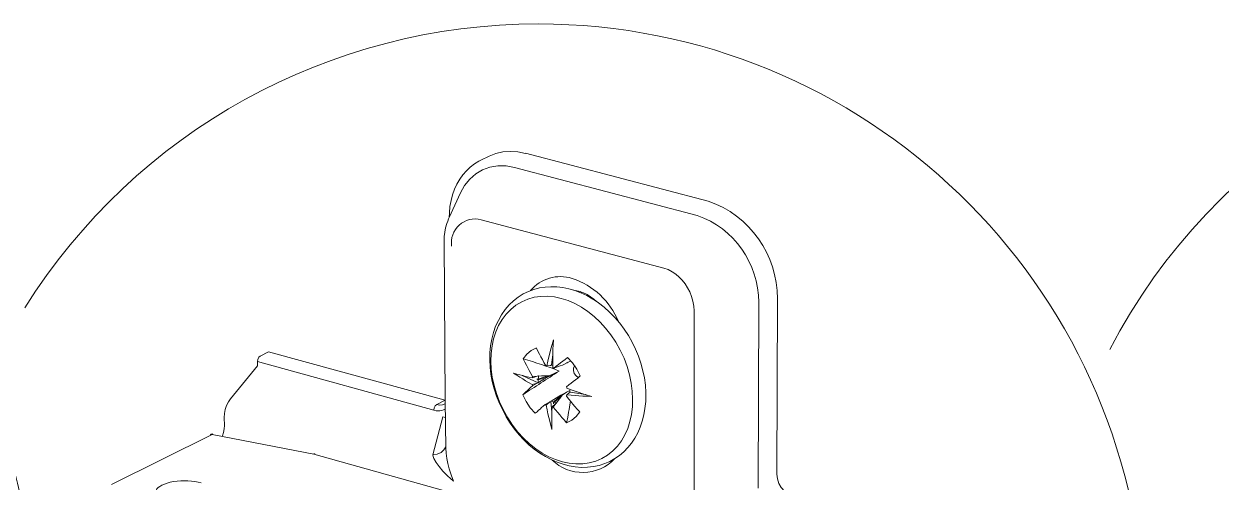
# Model space of a CAD drawing. Header units: metres. Extents: x -6.4 to 35.9, y -8.9 to 6.5.
# Drawn here: x 23.661 to 24.309, y -6.457 to -6.209 of the extents above; entities that cross this region are included whole.
import ezdxf

# ---------------------------------------------------------------- set-up
doc = ezdxf.new("R2010")
doc.units = ezdxf.units.M
doc.header["$MEASUREMENT"] = 0
doc.layers.add('PDF17_Geometry_Num_Penna__7_Num_Penna__7_Num_Penna__7_Num_Penna__7', color=7, linetype='Continuous', lineweight=18)

msp = doc.modelspace()

# ---------------------------------------------------------------- linework, layer by layer
at = {"layer": 'PDF17_Geometry_Num_Penna__7_Num_Penna__7_Num_Penna__7_Num_Penna__7', "color": 7, "linetype": 'Continuous', "lineweight": 18, "flags": 128}
for points in [[(23.04862, -6.69077, 0.278345), (23.3391, -6.86594, 0.414209), (23.66743, -6.53761, 0.414216), (23.3391, -6.20929, 0.41421), (23.01078, -6.53761, 0.0167), (23.01153, -6.55987)], [(24.26755, -6.52584, 0.403745), (23.93943, -6.2093, 0.258028), (23.6615, -6.36275)], [(24.29764, -6.75937, 0.210936), (24.53976, -6.86594, 0.414209), (24.86808, -6.53761, 0.414216), (24.53976, -6.2093, 0.279161), (24.24881, -6.38534)], [(24.07693, -6.46443), (24.07475, -6.46354), (24.07274, -6.46202), (24.07102, -6.46005), (24.06972, -6.45776), (24.06889, -6.45525), (24.06865, -6.45275), (24.06889, -6.35791, 0.319714), (24.03146, -6.30506), (23.93256, -6.27926)], [(24.05852, -6.46034), (24.05876, -6.35984, 0.319317), (24.02547, -6.31285), (23.92653, -6.28694)], [(23.89254, -6.32954, -0.5386), (23.90845, -6.31519), (24.00743, -6.34139), (24.00968, -6.34216), (24.0119, -6.34332), (24.01387, -6.34462), (24.01575, -6.34623), (24.01743, -6.34795), (24.01895, -6.34992), (24.0203, -6.35205), (24.02145, -6.35427), (24.02248, -6.35676), (24.02317, -6.35926), (24.02362, -6.36193), (24.02379, -6.36452), (24.02375, -6.49294)], [(23.98286, -6.3703, 0.220268), (23.95777, -6.34692, 0.305181), (23.93527, -6.35352)], [(23.93785, -6.41987), (23.93514, -6.41692), (23.93284, -6.41352), (23.93103, -6.40982, 0.003829), (23.95072, -6.39703), (23.94797, -6.39842), (23.94838, -6.39826)], [(23.88938, -6.46198), (23.81787, -6.44201), (23.76285, -6.43127), (23.76309, -6.43115), (23.76334, -6.4311, 0.155843), (23.76174, -6.43135), (23.76226, -6.43119), (23.76285, -6.43127), (23.70847, -6.45837)]]:
    msp.add_lwpolyline(points, format="xyb", dxfattribs=at)
for points in [[(23.91287, -6.28083), (23.91648, -6.27939), (23.9203, -6.27853), (23.92428, -6.2782), (23.92842, -6.27845), (23.93256, -6.27927)], [(23.90833, -6.28304), (23.90725, -6.28357), (23.90488, -6.28501), (23.90262, -6.28673), (23.90053, -6.2887), (23.89865, -6.29087), (23.89693, -6.29329), (23.89541, -6.29591), (23.89414, -6.2987), (23.89307, -6.30166), (23.89225, -6.30482), (23.89163, -6.3081), (23.89131, -6.31149), (23.89123, -6.31404), (23.89738, -6.30064)], [(23.89738, -6.30063), (23.89959, -6.29665), (23.90233, -6.29321), (23.90558, -6.29038), (23.90927, -6.2882), (23.91324, -6.28677), (23.91751, -6.28607), (23.92198, -6.28611), (23.92653, -6.28694)], [(23.90833, -6.28304), (23.91287, -6.28083)], [(23.89093, -6.31466), (23.8904, -6.31592), (23.88991, -6.31724), (23.88926, -6.3195), (23.88881, -6.32183), (23.88856, -6.32422), (23.88847, -6.32663), (23.88913, -6.41289)], [(23.89093, -6.31466), (23.89123, -6.31404)], [(23.92018, -6.41827), (23.91837, -6.4145), (23.91685, -6.41064), (23.91554, -6.40671), (23.91455, -6.40273), (23.91382, -6.39879), (23.91337, -6.39486), (23.91316, -6.39096), (23.91324, -6.38715), (23.91361, -6.38337), (23.91427, -6.37973), (23.91518, -6.37616), (23.91635, -6.37276), (23.91784, -6.3696), (23.91952, -6.36656), (23.92152, -6.36378), (23.9237, -6.36123), (23.92603, -6.35902), (23.92858, -6.35706), (23.93133, -6.35533), (23.9342, -6.35393), (23.93707, -6.35287), (23.94006, -6.35208), (23.94318, -6.3516), (23.94629, -6.35139), (23.94949, -6.35148), (23.95273, -6.35185), (23.95597, -6.3525), (23.95917, -6.35344), (23.96249, -6.35472), (23.96577, -6.35623), (23.96896, -6.35808), (23.96909, -6.35816)], [(23.96286, -6.35431), (23.96216, -6.35406), (23.9604, -6.35357), (23.95872, -6.35332)], [(23.96265, -6.35479), (23.96278, -6.35455), (23.96286, -6.35431)], [(23.97098, -6.35939), (23.96958, -6.3582), (23.96773, -6.3568), (23.96585, -6.35566), (23.96397, -6.35476), (23.96286, -6.35431)], [(23.96909, -6.35816), (23.97203, -6.36013), (23.97512, -6.36254), (23.97807, -6.36517), (23.9809, -6.36804), (23.98352, -6.37111), (23.98598, -6.3744), (23.98824, -6.37785), (23.99028, -6.38145), (23.99209, -6.38514), (23.99369, -6.38895), (23.99501, -6.39285), (23.99607, -6.39682), (23.99689, -6.40076), (23.99742, -6.40469), (23.99767, -6.40868), (23.99763, -6.41257), (23.99759, -6.41351)], [(23.94724, -6.3951), (23.94724, -6.39243), (23.94724, -6.39002), (23.94728, -6.38773), (23.94736, -6.38543), (23.94747, -6.38288), (23.94765, -6.38013), (23.94691, -6.38272), (23.94629, -6.3851), (23.94572, -6.38727), (23.94522, -6.3894), (23.94469, -6.39166), (23.94416, -6.3942)], [(23.78892, -6.38891), (23.78818, -6.38957), (23.78761, -6.39071), (23.78744, -6.39195)], [(23.79348, -6.38665), (23.78892, -6.38891)], [(23.79348, -6.38665), (23.88897, -6.41285), (23.88446, -6.41515)], [(23.93842, -6.38456), (23.93563, -6.38587), (23.93325, -6.38788), (23.93133, -6.39047), (23.93219, -6.39224), (23.93301, -6.39387), (23.93379, -6.39535), (23.93457, -6.39678), (23.93543, -6.39834), (23.93637, -6.40006)], [(23.94416, -6.3942), (23.94383, -6.39416), (23.9435, -6.39416), (23.94252, -6.39243), (23.94166, -6.39084), (23.94089, -6.38941), (23.9401, -6.38792), (23.93928, -6.38633), (23.93842, -6.38457)], [(23.94728, -6.38826), (23.94654, -6.39366), (23.9467, -6.39391)], [(23.94789, -6.39547), (23.9492, -6.39444), (23.95039, -6.39346), (23.95154, -6.39256), (23.95269, -6.3917), (23.95392, -6.39072), (23.95535, -6.38961)], [(23.95535, -6.38961), (23.95806, -6.39261), (23.9604, -6.39601), (23.96221, -6.3997)], [(23.78745, -6.39195), (23.78749, -6.39425), (23.77285, -6.412)], [(23.88918, -6.41746), (23.88815, -6.41798), (23.88716, -6.41831), (23.88619, -6.41852), (23.8852, -6.41856), (23.88417, -6.41847), (23.88299, -6.41823), (23.78745, -6.39194)], [(23.94416, -6.3942), (23.946, -6.39396)], [(23.94654, -6.39366), (23.946, -6.39396)], [(23.94724, -6.39395), (23.94695, -6.39391), (23.9467, -6.39391)], [(23.94724, -6.3951), (23.94757, -6.39527), (23.9479, -6.39547)], [(23.94982, -6.39466), (23.94933, -6.39494), (23.94789, -6.39547)], [(23.95248, -6.39379), (23.95121, -6.39424), (23.94969, -6.39477)], [(23.95556, -6.39227), (23.95248, -6.39379)], [(23.95478, -6.39264), (23.95507, -6.39256), (23.95556, -6.39227)], [(23.95716, -6.3915), (23.95507, -6.39256)], [(23.95917, -6.39407), (23.95855, -6.39527), (23.95847, -6.39678), (23.95892, -6.39834), (23.95987, -6.39966), (23.96109, -6.40056)], [(23.93625, -6.40076), (23.93428, -6.40031), (23.9326, -6.39989), (23.931, -6.39948), (23.92944, -6.39908), (23.9278, -6.39864), (23.92608, -6.39809), (23.9278, -6.39924), (23.92944, -6.40031), (23.931, -6.40128), (23.93256, -6.40224), (23.93423, -6.40322), (23.93621, -6.40432)], [(23.93067, -6.39941), (23.93936, -6.40334)], [(23.94527, -6.39953), (23.94248, -6.40039), (23.93944, -6.40133), (23.93866, -6.40133)], [(23.93866, -6.40133), (23.93944, -6.40175)], [(23.93944, -6.39957), (23.93891, -6.39986)], [(23.94486, -6.40011), (23.94244, -6.4015), (23.93953, -6.40322), (23.93936, -6.40335)], [(23.93944, -6.39957), (23.9396, -6.39982), (23.93949, -6.40056), (23.93944, -6.40134)], [(23.94486, -6.40011), (23.94228, -6.40089), (23.93944, -6.40175), (23.93944, -6.40248), (23.93953, -6.40322)], [(23.9396, -6.39982), (23.94121, -6.3997), (23.94269, -6.39961), (23.94527, -6.39953)], [(23.94486, -6.40011), (23.94838, -6.39825)], [(23.94527, -6.39953), (23.94797, -6.39842)], [(23.9622, -6.3997), (23.9608, -6.40081), (23.95954, -6.40179), (23.95838, -6.40268), (23.95724, -6.40359), (23.95605, -6.40454), (23.95474, -6.40556)], [(23.93103, -6.40982), (23.93194, -6.409), (23.9328, -6.40823), (23.93358, -6.40748), (23.93441, -6.40675), (23.93531, -6.40597), (23.93633, -6.4051)], [(23.93887, -6.40363), (23.93633, -6.4051), (23.93625, -6.4047), (23.93621, -6.40432)], [(23.93621, -6.40432), (23.93887, -6.40363)], [(23.93887, -6.40362), (23.93936, -6.40334)], [(23.95457, -6.40864), (23.95171, -6.41015)], [(23.95658, -6.40757), (23.95478, -6.40851), (23.95236, -6.41003)], [(23.95609, -6.4088), (23.95483, -6.4099), (23.95473, -6.41027), (23.95465, -6.4106)], [(23.95474, -6.40556), (23.95483, -6.40594), (23.95487, -6.40634)], [(23.95483, -6.40991), (23.9572, -6.41011), (23.95941, -6.41027), (23.96146, -6.41044), (23.9636, -6.41055), (23.96593, -6.41069), (23.96847, -6.4108), (23.96593, -6.41007), (23.96364, -6.40933), (23.9615, -6.40864), (23.95946, -6.40798), (23.95728, -6.4072), (23.95487, -6.40634)], [(23.95663, -6.40851), (23.95609, -6.4088)], [(23.95663, -6.40851), (23.95646, -6.40831), (23.95654, -6.40766), (23.95663, -6.40695)], [(23.96503, -6.40978), (23.95663, -6.40851)], [(23.76944, -6.42212), (23.76957, -6.41995), (23.77002, -6.41778), (23.77072, -6.41564), (23.7717, -6.41368), (23.77285, -6.41199)], [(23.88893, -6.41478), (23.88753, -6.41528), (23.88602, -6.41541), (23.88446, -6.41515), (23.88372, -6.41585), (23.88315, -6.41695), (23.88299, -6.41823)], [(23.88913, -6.41289), (23.88934, -6.43873)], [(23.94314, -6.41515), (23.94215, -6.41605), (23.94125, -6.41683), (23.94039, -6.41757), (23.9396, -6.41827), (23.93879, -6.41904), (23.93785, -6.41987)], [(23.94379, -6.41552), (23.94424, -6.41798), (23.94469, -6.42016), (23.94514, -6.42216), (23.94564, -6.42417), (23.94621, -6.42639), (23.94683, -6.42868), (23.94674, -6.42655), (23.9467, -6.4245), (23.9467, -6.42262), (23.94674, -6.42077), (23.94678, -6.41871), (23.9469, -6.41646)], [(23.94568, -6.41369), (23.94621, -6.41343)], [(23.94678, -6.41934), (23.94621, -6.41343)], [(23.94637, -6.41327), (23.94699, -6.41355), (23.94765, -6.4138)], [(23.95171, -6.41015), (23.94928, -6.41158), (23.94638, -6.41327)], [(23.94691, -6.41646), (23.949, -6.41466)], [(23.949, -6.41466), (23.94756, -6.4165)], [(23.94777, -6.41476), (23.94765, -6.4138), (23.94978, -6.41187), (23.95171, -6.41015)], [(23.94777, -6.41475), (23.94797, -6.41392)], [(23.94937, -6.41417), (23.94867, -6.41409), (23.94797, -6.41392), (23.95032, -6.41187), (23.95236, -6.41003)], [(23.949, -6.41466), (23.94949, -6.41441), (23.94937, -6.41417)], [(23.95236, -6.41003), (23.95105, -6.41191), (23.95027, -6.41298), (23.94937, -6.41417)], [(23.95473, -6.425), (23.95753, -6.42368), (23.95995, -6.42168), (23.96188, -6.41909), (23.96052, -6.41757), (23.95929, -6.41618), (23.95815, -6.41486), (23.95708, -6.41356), (23.95593, -6.41216), (23.95465, -6.4106)], [(23.95687, -6.41335), (23.95654, -6.41536), (23.95613, -6.41782), (23.95585, -6.41929), (23.95556, -6.42094), (23.95518, -6.42281), (23.95474, -6.425)], [(23.76855, -6.43214), (23.76908, -6.43024), (23.7694, -6.42827), (23.76952, -6.42639), (23.76944, -6.42212)], [(23.89352, -6.45664), (23.89032, -6.45378), (23.88774, -6.45111), (23.88573, -6.44874), (23.88413, -6.44652), (23.88294, -6.44438), (23.88253, -6.44331), (23.88233, -6.44234), (23.88774, -6.42188)], [(23.88774, -6.42188), (23.88852, -6.42204), (23.88922, -6.42212)], [(23.95474, -6.425), (23.95339, -6.42343), (23.95216, -6.42208), (23.95109, -6.42077), (23.94998, -6.41945), (23.94879, -6.41802), (23.94756, -6.4165), (23.94723, -6.41646), (23.9469, -6.41646)], [(23.88233, -6.44234), (23.88475, -6.44193), (23.88683, -6.44107), (23.8884, -6.43971), (23.88934, -6.43807)], [(23.88934, -6.43873), (23.8895, -6.44144), (23.88991, -6.44426), (23.89048, -6.44705), (23.89123, -6.44992), (23.89221, -6.45308), (23.89352, -6.45664)], [(23.81787, -6.44201), (23.81816, -6.44189), (23.81844, -6.44189), (23.81849, -6.44193)]]:
    msp.add_lwpolyline(points, dxfattribs=at)
for points in [[(23.94969, -6.39477), (23.94965, -6.39477)], [(23.93891, -6.39986), (23.93625, -6.40076), (23.93633, -6.40039), (23.93637, -6.40006)], [(23.88897, -6.41285), (23.88905, -6.41289)], [(23.94314, -6.41515), (23.94568, -6.41369), (23.94379, -6.41553), (23.94347, -6.41536)]]:
    msp.add_lwpolyline(points, close=True, dxfattribs=at)
at = {"layer": 'PDF17_Geometry_Num_Penna__7_Num_Penna__7_Num_Penna__7_Num_Penna__7', "color": 7, "linetype": 'Continuous', "lineweight": 18}
for centre, radius, start, end in [((23.88131, -6.57047), 0.18682, 68.18995, 74.47119), ((23.96348, -6.42808), 0.0238, 225.86707, 316.62008)]:
    msp.add_arc(centre, radius, start, end, dxfattribs=at)
msp.add_ellipse((23.95217, -6.40193), major_axis=(-0.02171, 0.04239), ratio=0.746275, dxfattribs=at)
for centre, major_axis, ratio, start_param, end_param in [((23.95553, -6.40048), (-0.02318, 0.04517), 0.779591, 1.564634, 4.06042), ((23.74745, -6.46209), (0.01498, 0.00034), 0.382635, 0.875422, 4.048686)]:
    msp.add_ellipse(centre, major_axis=major_axis, ratio=ratio, start_param=start_param, end_param=end_param, dxfattribs=at)

doc.saveas('drawing.dxf')
